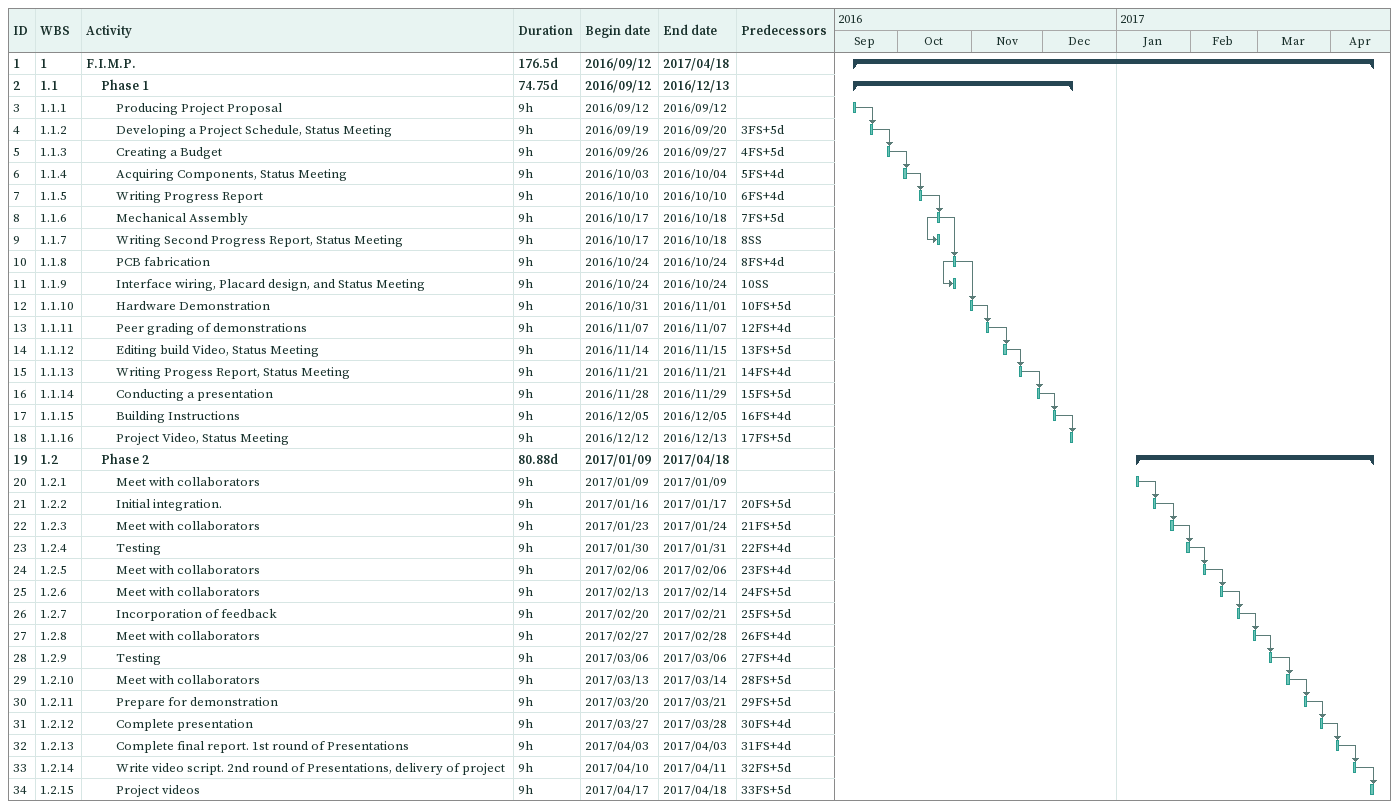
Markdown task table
| ID | WBS | Task | Duration | Start | Finish | Predecessors |
|---|---|---|---|---|---|---|
| 1 | 1 | **F.I.M.P.** | 176.5d | 2016-09-12 | 2017-04-18 |  |
| 2 | 1.1 | **Phase 1** | 74.75d | 2016-09-12 | 2016-12-13 |  |
| 3 | 1.1.1 | Producing Project Proposal | 9h | 2016-09-12 | 2016-09-12 |  |
| 4 | 1.1.2 | Developing a Project Schedule, Status Meeting | 9h | 2016-09-19 | 2016-09-20 | 3FS+5d |
| 5 | 1.1.3 | Creating a Budget | 9h | 2016-09-26 | 2016-09-27 | 4FS+5d |
| 6 | 1.1.4 | Acquiring Components, Status Meeting | 9h | 2016-10-03 | 2016-10-04 | 5FS+4d |
| 7 | 1.1.5 | Writing Progress Report | 9h | 2016-10-10 | 2016-10-10 | 6FS+4d |
| 8 | 1.1.6 | Mechanical Assembly | 9h | 2016-10-17 | 2016-10-18 | 7FS+5d |
| 9 | 1.1.7 | Writing Second Progress Report, Status Meeting | 9h | 2016-10-17 | 2016-10-18 | 8SS |
| 10 | 1.1.8 | PCB fabrication | 9h | 2016-10-24 | 2016-10-24 | 8FS+4d |
| 11 | 1.1.9 | Interface wiring, Placard design, and Status Meeting | 9h | 2016-10-24 | 2016-10-24 | 10SS |
| 12 | 1.1.10 | Hardware Demonstration | 9h | 2016-10-31 | 2016-11-01 | 10FS+5d |
| 13 | 1.1.11 | Peer grading of demonstrations | 9h | 2016-11-07 | 2016-11-07 | 12FS+4d |
| 14 | 1.1.12 | Editing build Video, Status Meeting | 9h | 2016-11-14 | 2016-11-15 | 13FS+5d |
| 15 | 1.1.13 | Writing Progess Report, Status Meeting | 9h | 2016-11-21 | 2016-11-21 | 14FS+4d |
| 16 | 1.1.14 | Conducting a presentation | 9h | 2016-11-28 | 2016-11-29 | 15FS+5d |
| 17 | 1.1.15 | Building Instructions | 9h | 2016-12-05 | 2016-12-05 | 16FS+4d |
| 18 | 1.1.16 | Project Video, Status Meeting | 9h | 2016-12-12 | 2016-12-13 | 17FS+5d |
| 19 | 1.2 | **Phase 2** | 80.88d | 2017-01-09 | 2017-04-18 |  |
| 20 | 1.2.1 | Meet with collaborators | 9h | 2017-01-09 | 2017-01-09 |  |
| 21 | 1.2.2 | Initial integration. | 9h | 2017-01-16 | 2017-01-17 | 20FS+5d |
| 22 | 1.2.3 | Meet with collaborators | 9h | 2017-01-23 | 2017-01-24 | 21FS+5d |
| 23 | 1.2.4 | Testing | 9h | 2017-01-30 | 2017-01-31 | 22FS+4d |
| 24 | 1.2.5 | Meet with collaborators | 9h | 2017-02-06 | 2017-02-06 | 23FS+4d |
| 25 | 1.2.6 | Meet with collaborators | 9h | 2017-02-13 | 2017-02-14 | 24FS+5d |
| 26 | 1.2.7 | Incorporation of feedback | 9h | 2017-02-20 | 2017-02-21 | 25FS+5d |
| 27 | 1.2.8 | Meet with collaborators | 9h | 2017-02-27 | 2017-02-28 | 26FS+4d |
| 28 | 1.2.9 | Testing | 9h | 2017-03-06 | 2017-03-06 | 27FS+4d |
| 29 | 1.2.10 | Meet with collaborators | 9h | 2017-03-13 | 2017-03-14 | 28FS+5d |
| 30 | 1.2.11 | Prepare for demonstration | 9h | 2017-03-20 | 2017-03-21 | 29FS+5d |
| 31 | 1.2.12 | Complete presentation | 9h | 2017-03-27 | 2017-03-28 | 30FS+4d |
| 32 | 1.2.13 | Complete final report. 1st round of Presentations | 9h | 2017-04-03 | 2017-04-03 | 31FS+4d |
| 33 | 1.2.14 | Write video script. 2nd round of Presentations, delivery of project | 9h | 2017-04-10 | 2017-04-11 | 32FS+5d |
| 34 | 1.2.15 | Project videos | 9h | 2017-04-17 | 2017-04-18 | 33FS+5d |
